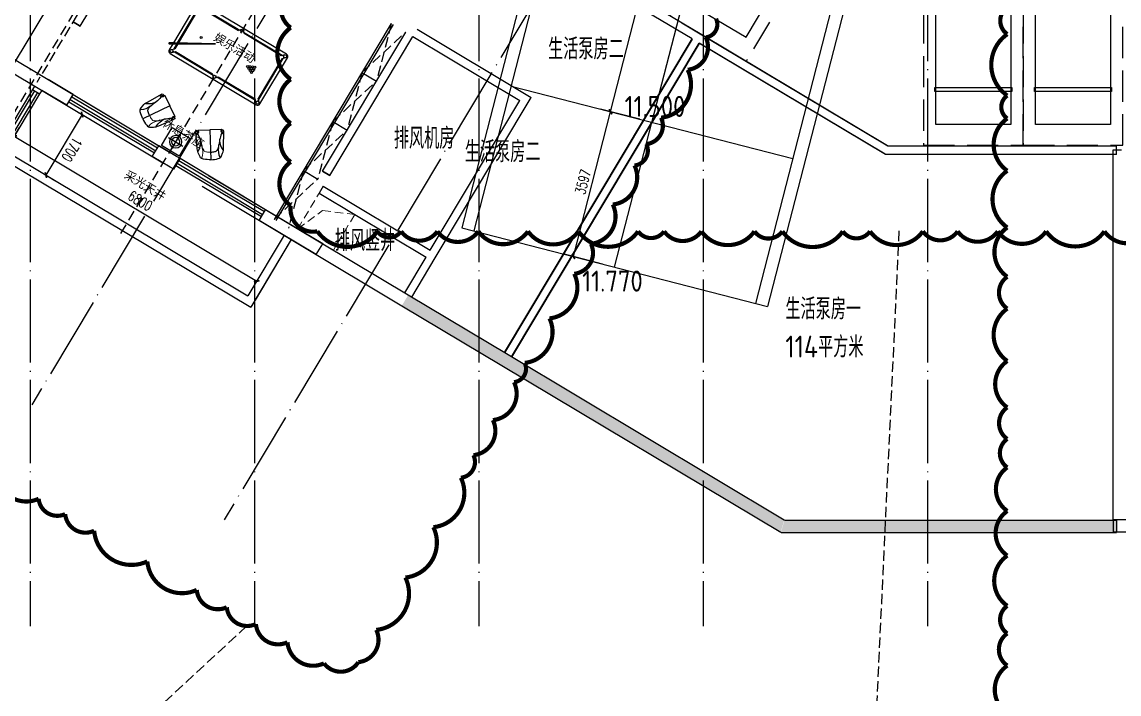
# Model space of a CAD drawing. Header units: millimetres. Extents: x 1337745 to 1642153, y -192803 to 266425.
# Drawn here: x 1427647 to 1454055, y 85347 to 101530 of the extents above; entities that cross this region are included whole.
import ezdxf
from ezdxf.enums import TextEntityAlignment as Align

# ---------------------------------------------------------------- set-up
doc = ezdxf.new("R2010")
doc.units = ezdxf.units.MM
doc.header["$LTSCALE"] = 1000
doc.header["$MEASUREMENT"] = 0
for name, pattern in [('( Hidden )', [0.375, 0.25, -0.125]), ('__附着_A09-停车位、行车流线模块_TEN24RUY_设计区$0$DASH', [0.35, 0.25, -0.1]), ('DASH', [0.35, 0.25, -0.1]), ('DOTE', [2.42, 2, -0.2, 0.02, -0.2]), ('HIDDEN', [0.375, 0.25, -0.125]), ('HIDDEN2', [4.7625, 3.175, -1.5875])]:
    doc.linetypes.add(name, pattern=pattern)
for name, color, linetype in [('__附着_A09-停车位、行车流线模块_TEN24RUY_设计区$0$STD-PARK', 103, '__附着_A09-停车位、行车流线模块_TEN24RUY_设计区$0$DASH'), ('A-PUB_DIM', 3, 'Continuous'), ('AE-FLOR', 151, 'Continuous'), ('DOTE', 16, 'DOTE'), ('IE-FURN', 33, 'Continuous'), ('P-活动家具', 146, 'Continuous'), ('PUB_HATCH', 8, 'Continuous'), ('PUB_TEXT', 7, 'Continuous'), ('REF', 8, 'HIDDEN2'), ('Road', 4, 'Continuous'), ('WALL', 2, 'Continuous'), ('WINDOW', 4, 'Continuous'), ('家具粗线', 7, 'Continuous'), ('文字标注', 255, 'Continuous'), ('砖墙', 30, 'Continuous')]:
    doc.layers.add(name, color=color, linetype=linetype)
doc.layers.add('投影线-细虚线', color=15, linetype='Continuous', lineweight=0)
doc.styles.add('_TCH_DIM_T3', font='SIMPLEX', dxfattribs={"width": 0.705882, "bigfont": 'GBCBIG'})
doc.styles.add('DIM_FONT', font='SIMPLEX', dxfattribs={"width": 0.7, "bigfont": 'GBCBIG'})
doc.styles.get("Standard").update_dxf_attribs({"font": 'GBENOR', "bigfont": 'GBCBIG'})
doc.styles.add('黑体', font='SIMHEI.TTF')
doc.dimstyles.new('_TCH_ARCH&&100', dxfattribs={"dimtxt": 250, "dimasz": 100, "dimexe": 250, "dimexo": 300, "dimgap": 100, "dimtad": 1, "dimdec": 0, "dimzin": 0, "dimdsep": 46, "dimtxsty": 'DIM_FONT', "dimblk": 'ARCHTICK', "dimcen": 0.09, "dimclrt": 7, "dimazin": 2, "dimtfac": 1, "dimtdec": 0, "dimtix": 1, "dimtmove": 2, "dimatfit": 3, "dimfxl": 1, "dimtolj": 1, "dimtzin": 0, "dimarcsym": 0})
doc.dimstyles.new('_TCH_ARCH&&50', dxfattribs={"dimtxt": 148.75, "dimasz": 50, "dimexe": 125, "dimexo": 150, "dimgap": 50, "dimtad": 1, "dimdec": 0, "dimzin": 0, "dimdsep": 46, "dimtxsty": '_TCH_DIM_T3', "dimblk": 'ARCHTICK', "dimcen": 0.09, "dimclrt": 7, "dimazin": 2, "dimtfac": 1, "dimtdec": 0, "dimtix": 1, "dimtmove": 2, "dimatfit": 3, "dimfxl": 1, "dimtolj": 1, "dimtzin": 0, "dimarcsym": 0})

# ---------------------------------------------------------------- blocks, each defined once
blk = doc.blocks.new('_ArchTick')
at = {"color": 0, "linetype": 'ByBlock', "const_width": 0.4}
blk.add_lwpolyline([(-0.5, -0.5), (0.5, 0.5)], dxfattribs=at)
blk = doc.blocks.new('*D49')
at = {"layer": 'A-PUB_DIM', "color": 0, "lineweight": -2, "transparency": 16777216}
for p, q in [((2969090, -686126), (2969126, -685805)), ((2969112, -685929), (2969212, -685940)), ((2969189, -686137), (2969226, -685816))]:
    blk.add_line(p, q, dxfattribs=at)
at = {"layer": 'Defpoints', "color": 0, "transparency": 16777216}
for p in [(2969212, -685940), (2969073, -686275), (2969173, -686286)]:
    blk.add_point(p, dxfattribs=at)
at = {"layer": 'A-PUB_DIM', "color": 0, "lineweight": -2, "transparency": 16777216, "xscale": 50, "yscale": 50, "zscale": 50}
for p, rotation in [((2969112, -685929), 173.5415813661932), ((2969212, -685940), 353.5415813661932)]:
    blk.add_blockref('_ArchTick', p, dxfattribs=dict(at, rotation=rotation))
at = {"layer": 'A-PUB_DIM', "color": 7, "transparency": 16777216, "insert": (2968954, -685773), "char_height": 148.8, "attachment_point": 5, "rotation": 353.5416, "style": '_TCH_DIM_T3'}
blk.add_mtext('\\A1;100', dxfattribs=at)
blk = doc.blocks.new('*D50')
at = {"layer": 'A-PUB_DIM', "color": 0, "lineweight": -2, "transparency": 16777216}
for p, q in [((2969189, -686137), (2969226, -685816)), ((2969212, -685940), (2970007, -686030)), ((2969984, -686227), (2970021, -685906))]:
    blk.add_line(p, q, dxfattribs=at)
at = {"layer": 'Defpoints', "color": 0, "transparency": 16777216}
for p in [(2970007, -686030), (2969173, -686286), (2969967, -686376)]:
    blk.add_point(p, dxfattribs=at)
at = {"layer": 'A-PUB_DIM', "color": 0, "lineweight": -2, "transparency": 16777216, "xscale": 50, "yscale": 50, "zscale": 50}
for p, rotation in [((2969212, -685940), 173.5415813662123), ((2970007, -686030), 353.5415813662123)]:
    blk.add_blockref('_ArchTick', p, dxfattribs=dict(at, rotation=rotation))
at = {"layer": 'A-PUB_DIM', "color": 7, "transparency": 16777216, "insert": (2969623, -685862), "char_height": 148.8, "attachment_point": 5, "rotation": 353.5416, "style": '_TCH_DIM_T3'}
blk.add_mtext('\\A1;800', dxfattribs=at)
blk = doc.blocks.new('*D51')
at = {"layer": 'A-PUB_DIM', "color": 0, "lineweight": -2, "transparency": 16777216}
for p, q in [((2970007, -686030), (2969957, -686024)), ((2969984, -686227), (2970021, -685906)), ((2970007, -686030), (2970106, -686041)), ((2970084, -686239), (2970120, -685917)), ((2970106, -686041), (2970156, -686047))]:
    blk.add_line(p, q, dxfattribs=at)
at = {"layer": 'Defpoints', "color": 0, "transparency": 16777216}
for p in [(2970106, -686041), (2969967, -686376), (2970067, -686388)]:
    blk.add_point(p, dxfattribs=at)
at = {"layer": 'A-PUB_DIM', "color": 0, "lineweight": -2, "transparency": 16777216, "xscale": 50, "yscale": 50, "zscale": 50}
for p, rotation in [((2970007, -686030), 353.5415813663083), ((2970106, -686041), 173.5415813663083)]:
    blk.add_blockref('_ArchTick', p, dxfattribs=dict(at, rotation=rotation))
at = {"layer": 'A-PUB_DIM', "color": 7, "transparency": 16777216, "insert": (2970070, -685912), "char_height": 148.8, "attachment_point": 5, "rotation": 353.5416, "style": '_TCH_DIM_T3'}
blk.add_mtext('\\A1;100', dxfattribs=at)
blk = doc.blocks.new('*D52')
at = {"layer": 'A-PUB_DIM', "color": 0, "lineweight": -2, "transparency": 16777216}
for p, q in [((2970084, -686239), (2970120, -685917)), ((2970106, -686041), (2971596, -686210)), ((2971574, -686407), (2971611, -686086))]:
    blk.add_line(p, q, dxfattribs=at)
at = {"layer": 'Defpoints', "color": 0, "transparency": 16777216}
for p in [(2971596, -686210), (2970067, -686388), (2971557, -686556)]:
    blk.add_point(p, dxfattribs=at)
at = {"layer": 'A-PUB_DIM', "color": 0, "lineweight": -2, "transparency": 16777216, "xscale": 50, "yscale": 50, "zscale": 50}
for p, rotation in [((2970106, -686041), 173.5415813662086), ((2971596, -686210), 353.5415813662086)]:
    blk.add_blockref('_ArchTick', p, dxfattribs=dict(at, rotation=rotation))
at = {"layer": 'A-PUB_DIM', "color": 7, "transparency": 16777216, "insert": (2970865, -686002), "char_height": 148.8, "attachment_point": 5, "rotation": 353.5416, "style": '_TCH_DIM_T3'}
blk.add_mtext('\\A1;1500', dxfattribs=at)
blk = doc.blocks.new('*D53')
at = {"layer": 'A-PUB_DIM', "color": 0, "lineweight": -2, "transparency": 16777216}
for p, q in [((2971574, -686407), (2971611, -686086)), ((2971596, -686210), (2971795, -686233)), ((2971773, -686430), (2971809, -686108))]:
    blk.add_line(p, q, dxfattribs=at)
at = {"layer": 'Defpoints', "color": 0, "transparency": 16777216}
for p in [(2971795, -686233), (2971557, -686556), (2971756, -686579)]:
    blk.add_point(p, dxfattribs=at)
at = {"layer": 'A-PUB_DIM', "color": 0, "lineweight": -2, "transparency": 16777216, "xscale": 50, "yscale": 50, "zscale": 50}
for p, rotation in [((2971596, -686210), 173.5415813662357), ((2971795, -686233), 353.5415813662357)]:
    blk.add_blockref('_ArchTick', p, dxfattribs=dict(at, rotation=rotation))
at = {"layer": 'A-PUB_DIM', "color": 7, "transparency": 16777216, "insert": (2971710, -686098), "char_height": 148.8, "attachment_point": 5, "rotation": 353.5416, "style": '_TCH_DIM_T3'}
blk.add_mtext('\\A1;200', dxfattribs=at)
blk = doc.blocks.new('*D54')
at = {"layer": 'A-PUB_DIM', "color": 0, "lineweight": -2, "transparency": 16777216}
for p, q in [((2971795, -686233), (2971746, -686227)), ((2971773, -686430), (2971809, -686108)), ((2971795, -686233), (2971895, -686244)), ((2971872, -686441), (2971909, -686120)), ((2971895, -686244), (2971944, -686249))]:
    blk.add_line(p, q, dxfattribs=at)
at = {"layer": 'Defpoints', "color": 0, "transparency": 16777216}
for p in [(2971895, -686244), (2971756, -686579), (2971855, -686590)]:
    blk.add_point(p, dxfattribs=at)
at = {"layer": 'A-PUB_DIM', "color": 0, "lineweight": -2, "transparency": 16777216, "xscale": 50, "yscale": 50, "zscale": 50}
for p, rotation in [((2971795, -686233), 353.5415813662057), ((2971895, -686244), 173.5415813662057)]:
    blk.add_blockref('_ArchTick', p, dxfattribs=dict(at, rotation=rotation))
at = {"layer": 'A-PUB_DIM', "color": 7, "transparency": 16777216, "insert": (2971829, -686375), "char_height": 148.8, "attachment_point": 5, "rotation": 353.5416, "style": '_TCH_DIM_T3'}
blk.add_mtext('\\A1;100', dxfattribs=at)
blk = doc.blocks.new('*D55')
at = {"layer": 'A-PUB_DIM', "color": 0, "lineweight": -2, "transparency": 16777216}
for p, q in [((2971872, -686441), (2971909, -686120)), ((2971895, -686244), (2972789, -686345)), ((2972767, -686542), (2972803, -686221))]:
    blk.add_line(p, q, dxfattribs=at)
at = {"layer": 'Defpoints', "color": 0, "transparency": 16777216}
for p in [(2971855, -686590), (2972789, -686345), (2972750, -686691)]:
    blk.add_point(p, dxfattribs=at)
at = {"layer": 'A-PUB_DIM', "color": 0, "lineweight": -2, "transparency": 16777216, "xscale": 50, "yscale": 50, "zscale": 50}
for p, rotation in [((2971895, -686244), 173.5415813662135), ((2972789, -686345), 353.5415813662135)]:
    blk.add_blockref('_ArchTick', p, dxfattribs=dict(at, rotation=rotation))
at = {"layer": 'A-PUB_DIM', "color": 7, "transparency": 16777216, "insert": (2972356, -686171), "char_height": 148.8, "attachment_point": 5, "rotation": 353.5416, "style": '_TCH_DIM_T3'}
blk.add_mtext('\\A1;900', dxfattribs=at)
blk = doc.blocks.new('*D56')
at = {"layer": 'A-PUB_DIM', "color": 0, "lineweight": -2, "transparency": 16777216}
for p, q in [((2972767, -686542), (2972803, -686221)), ((2972866, -686553), (2972902, -686232)), ((2972789, -686345), (2972888, -686356))]:
    blk.add_line(p, q, dxfattribs=at)
at = {"layer": 'Defpoints', "color": 0, "transparency": 16777216}
for p in [(2972888, -686356), (2972750, -686691), (2972849, -686703)]:
    blk.add_point(p, dxfattribs=at)
at = {"layer": 'A-PUB_DIM', "color": 0, "lineweight": -2, "transparency": 16777216, "xscale": 50, "yscale": 50, "zscale": 50}
for p, rotation in [((2972789, -686345), 173.5415813661332), ((2972888, -686356), 353.5415813661332)]:
    blk.add_blockref('_ArchTick', p, dxfattribs=dict(at, rotation=rotation))
at = {"layer": 'A-PUB_DIM', "color": 7, "transparency": 16777216, "insert": (2973078, -686239), "char_height": 148.8, "attachment_point": 5, "rotation": 353.5416, "style": '_TCH_DIM_T3'}
blk.add_mtext('\\A1;100', dxfattribs=at)
blk = doc.blocks.new('__附着_A09-停车位、行车流线模块_TEN24RUY_设计区$0$停车位1')
at = {"layer": '__附着_A09-停车位、行车流线模块_TEN24RUY_设计区$0$STD-PARK', "linetype": '__附着_A09-停车位、行车流线模块_TEN24RUY_设计区$0$DASH', "ltscale": 3}
for p, q in [((-168810, -21850), (-171210, -21850)), ((-171210, -21850), (-171210, -27150)), ((-168810, -27150), (-168810, -21850)), ((-171210, -27150), (-168810, -27150))]:
    blk.add_line(p, q, dxfattribs=at)
at = {"layer": 'Defpoints', "color": 9, "linetype": 'ByBlock', "ltscale": 1200}
for p, q in [((-170910, -26650), (-170910, -21850)), ((-169110, -21850), (-169110, -26650)), ((-170935, -25850), (-170935, -25758)), ((-170935, -25758), (-169085, -25758)), ((-169085, -25850), (-170935, -25850)), ((-169085, -25758), (-169085, -25850)), ((-169110, -26650), (-170910, -26650))]:
    blk.add_line(p, q, dxfattribs=at)
blk = doc.blocks.new('*D199')
at = {"layer": 'Defpoints', "color": 0, "transparency": 16777216}
for p in [(1441817, 99365), (1442810, 99109, 0), (1441913, 95626, 0)]:
    blk.add_point(p, dxfattribs=at)
at = {"layer": 'Road', "color": 0, "lineweight": -2, "transparency": 16777216}
for p, q in [((1440920, 95881), (1441817, 99365)), ((1442519, 99184), (1441574, 99427)), ((1441623, 95701), (1440678, 95944))]:
    blk.add_line(p, q, dxfattribs=at)
at = {"layer": 'Road', "color": 0, "lineweight": -2, "transparency": 16777216, "xscale": 100, "yscale": 100, "zscale": 100}
for p, rotation in [((1441817, 99365), 75.56773863518387), ((1440920, 95881), 255.5677386351839)]:
    blk.add_blockref('_ArchTick', p, dxfattribs=dict(at, rotation=rotation))
at = {"layer": 'Road', "color": 7, "transparency": 16777216, "insert": (1441150, 97679), "char_height": 250, "attachment_point": 5, "rotation": 75.5677, "style": 'DIM_FONT'}
blk.add_mtext('\\A1;3597', dxfattribs=at)
blk = doc.blocks.new('*D200')
at = {"layer": 'Defpoints', "color": 0, "transparency": 16777216}
for p in [(1444987, 111685), (1445983, 111428, 0), (1442811, 99112, 0)]:
    blk.add_point(p, dxfattribs=at)
at = {"layer": 'Road', "color": 0, "lineweight": -2, "transparency": 16777216}
for p, q in [((1445693, 111503), (1444745, 111747)), ((1441815, 99368), (1444987, 111685)), ((1442521, 99187), (1441573, 99431))]:
    blk.add_line(p, q, dxfattribs=at)
at = {"layer": 'Road', "color": 0, "lineweight": -2, "transparency": 16777216, "xscale": 100, "yscale": 100, "zscale": 100}
for p, rotation in [((1444987, 111685), 75.5572678636452), ((1441815, 99368), 255.5572678636452)]:
    blk.add_blockref('_ArchTick', p, dxfattribs=dict(at, rotation=rotation))
at = {"layer": 'Road', "color": 7, "transparency": 16777216, "insert": (1443183, 105583), "char_height": 250, "attachment_point": 5, "rotation": 75.5573, "style": 'DIM_FONT'}
blk.add_mtext('\\A1;12718', dxfattribs=at)
blk = doc.blocks.new('$plan$00002328')
at = {"layer": 'IE-FURN'}
for p, q in [((-1279, 621, 0), (-1214, 559, 0)), ((-1233, -577, 0), (-1233, 577, 0)), ((-1226, 674, 0), (-1163, 610, 0)), ((-1214, -559, 0), (-1214, 559, 0)), ((-1182, 629, 0), (-99, 629, 0)), ((-1163, 610, 0), (-122, 610, 0)), ((-83, 642, 0), (-122, 610, 0)), ((-8, 642, 0), (31, 610, 0)), ((1090, 629, 0), (8, 629, 0)), ((1072, 610, 0), (31, 610, 0)), ((1134, 674, 0), (1072, 610, 0)), ((1187, 621, 0), (1123, 559, 0)), ((1123, 422, 0), (1123, 559, 0)), ((1142, 433, 0), (1142, 577, 0)), ((1314, 507, 0), (1301, 528, 0)), ((1224, 483, 0), (342, -47, 0)), ((342, -47, 0), (1224, 456, 0)), ((1123, -559, 0), (1123, 398, 0)), ((1142, -577, 0), (1142, 409, 0)), ((-1279, -621, 0), (-1214, -559, 0)), ((-1226, -674, 0), (-1163, -610, 0)), ((-1182, -629, 0), (-99, -629, 0)), ((-1163, -610, 0), (-122, -610, 0)), ((-83, -642, 0), (-122, -610, 0)), ((-8, -642, 0), (31, -610, 0)), ((1090, -629, 0), (8, -629, 0)), ((1072, -610, 0), (31, -610, 0)), ((1134, -674, 0), (1072, -610, 0)), ((1187, -621, 0), (1123, -559, 0))]:
    blk.add_line(p, q, dxfattribs=at)
at = {"layer": 'IE-FURN', "elevation": 0}
blk.add_lwpolyline([(1301, 528), (1224, 483), (1224, 648, 0.414214), (1161, 711), (-1252, 711, 0.414214), (-1316, 648), (-1316, -648, 0.414214), (-1252, -711), (1161, -711, 0.414214), (1224, -648), (1224, 456), (1314, 507, 0.584235)], format="xyb", close=True, dxfattribs=at)
at = {"layer": 'IE-FURN'}
for centre, radius in [((-1252, 648, 0), 38.1), ((-46, 648, 0), 38.1), ((1161, 648, 0), 38.1), ((-757, 102, 0), 25.4), ((-757, 51, 0), 25.4), ((-757, 0, 0), 25.4), ((-706, 76, 0), 25.4), ((-706, 25, 0), 25.4), ((-706, -25, 0), 25.4), ((-655, 51, 0), 25.4), ((-655, 0, 0), 25.4), ((-604, 25, 0), 25.4), ((716, 0, 0), 25.4), ((-757, -51, 0), 25.4), ((-1252, -648, 0), 38.1), ((-46, -648, 0), 38.1), ((1161, -648, 0), 38.1)]:
    blk.add_circle(centre, radius, dxfattribs=at)
blk = doc.blocks.new('fsxxxx')
at = {"layer": 'IE-FURN'}
for p in [(-624, 452), (-163, 753)]:
    blk.add_line(p, (-394, 603), dxfattribs=at)
at = {"layer": 'IE-FURN', "color": 8}
blk.add_line((-394, 603), (0, 0), dxfattribs=at)
at = {"layer": 'IE-FURN'}
for points in [[(-84, 687), (-101, 716)], [(-596, 353), (-615, 380)]]:
    blk.add_lwpolyline(points, dxfattribs=at)
for points in [[(0, 0, 0.055738), (139, 114, 0.270993), (173, 209), (161, 277, 0.111969), (114, 405), (-88, 754)], [(0, 0, -0.055738), (-160, -81, -0.270993), (-261, -75), (-318, -36, -0.111969), (-417, 59), (-655, 383)]]:
    blk.add_lwpolyline(points, format="xyb", dxfattribs=at)
for centre, radius, start, end in [((-156, 738), 17.4, 36.3629, 115.3868), ((-128, 727), 25, 123.1539, 223.1622), ((-129, 729), 25.8, 227.2207, 295.2552), ((-163, 802), 58, 291.4545, 314.8532), ((-109, 740), 25, 27.1499, 288.5347), ((-145, 772), 71.9, 291.8767, 308.1795), ((-77, 720), 33.6, 197.9328, 312.8796), ((-634, 397), 25, 317.773, 219.1578), ((-669, 472), 58, 291.4545, 314.8532), ((-613, 439), 17.4, 130.921, 209.9448), ((-614, 410), 25, 23.1455, 123.1539), ((-649, 443), 71.9, 298.1282, 314.431), ((-629, 360), 33.6, 293.4281, 48.3749), ((-616, 411), 25.8, 311.0525, 19.087)]:
    blk.add_arc(centre, radius, start, end, dxfattribs=at)
at = {"layer": 'IE-FURN', "color": 8}
for centre, radius, start, end in [((805, 816), 920, 186.6068, 206.2581), ((-1071, -409), 920, 40.0496, 59.7009), ((368, 827), 538, 217.418, 242.6706), ((-87, 290), 100, 311.3962, 355.4252), ((-187, 298), 200, 355.4252, 33.6969), ((337, 456), 347, 198.0326, 237.3503), ((125, 361), 12, 251.292, 16.6444), ((-905, -4), 538, 3.6371, 28.8898), ((-381, 31), 12, 229.6633, 355.0157), ((-198, 291), 200, 212.6108, 250.8825), ((-483, 739), 699, 303.1539, 311.3962), ((154, 184), 21.2, 258.6792, 339.4007), ((-231, -67), 21.2, 266.907, 347.6285)]:
    blk.add_arc(centre, radius, start, end, dxfattribs=at)
at = {"layer": '家具粗线', "color": 252, "lineweight": 5}
for centre, radius, start, end in [((-553, -126), 347, 8.9575, 48.2751), ((-230, 196), 100, 250.8825, 294.9116), ((-483, 739), 699, 294.9116, 303.1539)]:
    blk.add_arc(centre, radius, start, end, dxfattribs=at)
blk = doc.blocks.new('A$C7F2562B0')
at = {"layer": 'IE-FURN', "linetype": 'DASH'}
for p, q in [((-4806, -1175), (-5210, 200, 0)), ((-4806, 200), (-5210, -1175)), ((-4806, -2550), (-5210, -1175)), ((-4806, -1175), (-5210, -2550)), ((-4806, -3925), (-5210, -2550)), ((-4806, -2550), (-5210, -3925)), ((-4806, -3925), (-5210, -5300)), ((-4806, -5300), (-5206, -3925))]:
    blk.add_line(p, q, dxfattribs=at)
at = {"layer": 'IE-FURN'}
for p, q in [((-4856, 200), (-4856, -5300)), ((-4806, 200), (-4806, -5300)), ((-4806, -1175), (-5210, -1175)), ((-4806, -2550), (-5210, -2550)), ((2489, -5500), (2489, -3400)), ((-4806, -3925), (-5210, -3925))]:
    blk.add_line(p, q, dxfattribs=at)
at = {"layer": 'IE-FURN', "elevation": 0}
blk.add_lwpolyline([(-1562, -4658), (-2062, -4658), (-2062, -5158), (-1562, -5158)], close=True, dxfattribs=at)
at = {"layer": 'IE-FURN', "color": 8, "elevation": 0}
for points in [[(-1812, -4708), (-1812, -5108)], [(-1612, -4908), (-2012, -4908)]]:
    blk.add_lwpolyline(points, dxfattribs=at)
at = {"layer": 'IE-FURN'}
for radius in [150, 100]:
    blk.add_circle((-1812, -4908, 0), radius, dxfattribs=at)
at = {"layer": 'P-活动家具', "linetype": 'DASH', "elevation": 0}
blk.add_lwpolyline([(1790, -700), (1790, -5400)], dxfattribs=at)
at = {"layer": 'REF', "linetype": 'HIDDEN'}
blk.add_line((-1813, -7484), (-1813, 3600), dxfattribs=at)
at = {"layer": 'REF', "linetype": 'HIDDEN', "elevation": 0}
blk.add_lwpolyline([(5193, -3500), (1890, -3500), (1890, -7100), (5193, -7100)], close=True, dxfattribs=at)
at = {"layer": 'WALL'}
blk.add_line((1589, -3700), (1589, -3300), dxfattribs=at)
at = {"layer": 'AE-FLOR', "xscale": -0.9999999999999997, "rotation": 179.9999999999999}
blk.add_blockref('$plan$00002328', (-1767, -2438, 0), dxfattribs=at)
at = {"layer": 'IE-FURN', "xscale": -1.000000000000001, "rotation": 359.9999999999948}
blk.add_blockref('fsxxxx', (-2763, -4843, 0), dxfattribs=at)
at = {"layer": 'IE-FURN', "extrusion": (0, 0, -1), "xscale": -1.000000000000001, "zscale": -1.000000000000001, "rotation": 4.975977799149668e-12}
blk.add_blockref('fsxxxx', (852, -4843, 0), dxfattribs=at)
blk = doc.blocks.new('*D190')
at = {"layer": 'Defpoints', "color": 0, "transparency": 16777216}
for p in [(-7000, 609, 0), (-7000, 200), (-200, 200)]:
    blk.add_point(p, dxfattribs=at)
at = {"layer": '砖墙', "color": 0, "lineweight": -2, "transparency": 16777216}
for p, q in [((-7000, 500, 0), (-7000, 859, 0)), ((-200, 500, 0), (-200, 859, 0)), ((-200, 609, 0), (-7000, 609, 0))]:
    blk.add_line(p, q, dxfattribs=at)
at = {"layer": '砖墙', "color": 0, "lineweight": -2, "transparency": 16777216, "xscale": 100, "yscale": 100, "zscale": 100}
for p, rotation in [((-7000, 609, 0), 179.9999999998431), ((-200, 609, 0), 359.9999999998431)]:
    blk.add_blockref('_ArchTick', p, dxfattribs=dict(at, rotation=rotation))
at = {"layer": '砖墙', "color": 7, "transparency": 16777216, "insert": (-3600, 834, 0), "char_height": 250, "attachment_point": 5, "style": 'DIM_FONT'}
blk.add_mtext('\\A1;6800', dxfattribs=at)
blk = doc.blocks.new('*D191')
at = {"layer": 'Defpoints', "color": 0, "transparency": 16777216}
for p in [(-6300, 1900), (-6300, 200), (-5867, 200, 0)]:
    blk.add_point(p, dxfattribs=at)
at = {"layer": '砖墙', "color": 0, "lineweight": -2, "transparency": 16777216}
for p, q in [((-6000, 1900, 0), (-5617, 1900, 0)), ((-5867, 1900, 0), (-5867, 200, 0)), ((-6000, 200, 0), (-5617, 200, 0))]:
    blk.add_line(p, q, dxfattribs=at)
at = {"layer": '砖墙', "color": 0, "lineweight": -2, "transparency": 16777216, "xscale": 100, "yscale": 100, "zscale": 100}
for p, rotation in [((-5867, 1900, 0), 89.99999999989797), ((-5867, 200, 0), 269.999999999898)]:
    blk.add_blockref('_ArchTick', p, dxfattribs=dict(at, rotation=rotation))
at = {"layer": '砖墙', "color": 7, "transparency": 16777216, "insert": (-5642, 1050, 0), "char_height": 250, "attachment_point": 5, "rotation": 270, "style": 'DIM_FONT'}
blk.add_mtext('\\A1;1700', dxfattribs=at)
blk = doc.blocks.new('A$C514326FF')
at = {"layer": 'WALL'}
for p, q in [((-11600, 2200), (-3600, 2200)), ((699.8, 1900), (699.8, 2200)), ((-11300, 1900), (-3600, 1900)), ((-0.3, 1900), (-0.3, 200)), ((-0.1, 1900), (-0.1, 0))]:
    blk.add_line(p, q, dxfattribs=at)
at = {"layer": '砖墙'}
for p, q in [((-200.2, 3700), (-200.2, 7600)), ((-200, 3700), (-200, 7600)), ((-0.2, 3700), (-0.2, 7600)), ((0, 3700), (0, 7600))]:
    blk.add_line(p, q, dxfattribs=at)
at = {"layer": '砖墙', "linetype": 'ByBlock'}
for p, q in [((-7000, 3700), (-7200, 3700)), ((-7200, 3700), (-7000, 3700)), ((-7000, 3700), (-7200, 3700)), ((-0.1, 3700), (-200.1, 3700)), ((-200.1, 3700), (-0.1, 3700))]:
    blk.add_line(p, q, dxfattribs=at)
at = {"layer": '砖墙', "xscale": -1, "rotation": 359.9999999998499}
blk.add_blockref('A$C7F2562B0', (-5410.8, 7400), dxfattribs=at)
at = {"layer": 'WALL'}
for p, q in [((-6300, 2200), (-7000, 2200)), ((-6300, 1900), (-6300, 2200)), ((-3400, 2200), (-3900, 2200)), ((-3900, 1900), (-3900, 2200)), ((-3300, 2200), (-3400, 2200)), ((-3300, 1900), (-3300, 2200)), ((-900, 1900), (-900, 2200)), ((699.9, 2200), (-900, 2200)), ((-7200, 1900), (-7200, 1800)), ((-6300, 1900), (-7000, 1900)), ((-7000, 1900), (-7000, 1800)), ((-3400, 1900), (-3900, 1900)), ((-3300, 1900), (-3400, 1900)), ((699.9, 1900), (-900, 1900)), ((-200.1, 1900), (-200.1, 200)), ((-7200, 1800), (-7000, 1800)), ((-7000, 200), (-200, 200)), ((-7000, 0), (0, 0))]:
    blk.add_line(p, q, dxfattribs=at)
at = {"layer": 'WINDOW'}
for p, q in [((-6300, 2200), (-3900, 2200)), ((-6300, 2140), (-3900, 2140)), ((-900, 2200), (-3300, 2200)), ((-900, 2140), (-3300, 2140)), ((-6300, 2060), (-3900, 2060)), ((-6300, 2000), (-3900, 2000)), ((-900, 2060), (-3300, 2060)), ((-900, 2000), (-3300, 2000)), ((-7200, 1800), (-7200, 300)), ((-7140, 1800), (-7140, 300)), ((-7060, 1800), (-7060, 300)), ((-7000, 1800), (-7000, 300))]:
    blk.add_line(p, q, dxfattribs=at)
at = {"layer": '文字标注', "color": 0, "ltscale": 0.3, "style": '黑体'}
for s, p in [('娱乐活动', (-3538.9, 5167.5)), ('休息茶座', (-3539.5, 2768.2)), ('采光天井', (-3689.5, 1219.7, 0))]:
    blk.add_text(s, height=201.6, rotation=360, dxfattribs=at).set_placement(p, align=Align.MIDDLE)
at = {"layer": '砖墙'}
for p1, p2, distance, picture, middle in [((-6300, 1900), (-6300, 200), 433, '*D191', (-5642, 1050, 0)), ((-200, 200), (-7000, 200), -408.9, '*D190', (-3600, 833.9, 0))]:
    dim = blk.add_aligned_dim(p1=p1, p2=p2, distance=distance, dimstyle='_TCH_ARCH&&100', dxfattribs=at)
    dim.commit()
    dim.dimension.update_dxf_attribs({"geometry": picture, "text_midpoint": middle})

msp = doc.modelspace()

# ---------------------------------------------------------------- hatches: boundary and pattern name
at = {"layer": 'PUB_HATCH'}
for points in [[(1436946.3, 94955.6), (1436792.3, 94698.1), (1439195.3, 93261), (1439349.3, 93518.4)], [(1439349.3, 93518.4), (1439195.3, 93261), (1445913.3, 89243.2), (1445996.2, 89543.2)], [(1446001.8, 89537.5), (1445918.9, 89237.5), (1453993.1, 89237.5), (1453993.1, 89537.5)]]:
    msp.add_hatch(color=256, dxfattribs=at).paths.add_polyline_path(points)

# ---------------------------------------------------------------- linework, layer by layer
at = {"layer": '__附着_A09-停车位、行车流线模块_TEN24RUY_设计区$0$STD-PARK', "color": 1, "const_width": 100}
msp.add_lwpolyline([(1451364.3, 84876.3, -0.5205671), (1451364.3, 86031.9, -0.5205671), (1451364.3, 86806.4, -0.5205671), (1451364.3, 87470.5, -0.5205671), (1451364.3, 88679.7, -0.5205671), (1451364.3, 89754.1, -0.5205671), (1451364.3, 90805.1, -0.5205671), (1451364.3, 91489, -0.5205671), (1451364.3, 92249, -0.5205671), (1451364.3, 93366.2, -0.5205671), (1451364.3, 94627.2, -0.5205671), (1451364.3, 95394.3, -0.5205671), (1451364.3, 96580.7, -0.5205671), (1451364.3, 97947, -0.5205671), (1451364.3, 99205.5, -0.5205671), (1451364.3, 99755.9, -0.5205671), (1451364.3, 101235, -0.5205671), (1451364.3, 101882.9, -0.5205671), (1451364.3, 102600.5, -0.5205671), (1452033.1, 102600.5, -0.5205671), (1452885.2, 102600.5, -0.5205671), (1453585.9, 102600.5, -0.5205671), (1455015.5, 102600.5, -0.5205671)], format="xyb", dxfattribs=at)
at = {"layer": '__附着_A09-停车位、行车流线模块_TEN24RUY_设计区$0$STD-PARK', "color": 1}
msp.add_lwpolyline([(1433062, 86985.8), (1414832.2, 70153.7), (1376673.1, 70153.7)], dxfattribs=at)
at = {"layer": 'DOTE'}
for p, q in [((1427847.5, 199388.6, 0), (1427847.5, 86979.4, 0)), ((1433247.5, 199388.6, 0), (1433247.5, 86979.4, 0)), ((1438647.5, 199388.6, 0), (1438647.5, 86979.4, 0)), ((1444047.5, 199388.6, 0), (1444047.5, 86979.4, 0)), ((1449447.5, 199388.6, 0), (1449447.5, 86979.4, 0)), ((1445506, 121777.1, 0), (1427883.1, 92310.3, 0)), ((1450140.4, 119005.4, 0), (1432517.5, 89538.6, 0))]:
    msp.add_line(p, q, dxfattribs=at)
at = {"layer": 'Road'}
for p, q in [((1442303.4, 112376.5, 0), (1438232.3, 96574, 0)), ((1442593.9, 112301.6, 0), (1438522.9, 96499.1, 0)), ((1442811.1, 99111.9, 0), (1445984, 111428.3)), ((1449372.6, 110555.3, 0), (1445301.5, 94752.8, 0)), ((1449643.7, 110405.4, 0), (1445592, 94678, 0)), ((1439421, 99985.3, 0), (1446199.6, 98239, 0)), ((1441912.2, 95626, 0), (1442810.3, 99112.1, 0)), ((1438232.3, 96574, 0), (1445592, 94678, 0))]:
    msp.add_line(p, q, dxfattribs=at)
at = {"layer": 'WALL'}
for p, q in [((1432140.6, 97829.7, 0), (1436946.3, 94955.6, 0)), ((1431986.6, 97572.2, 0), (1436792.3, 94698.1, 0)), ((1436946.3, 94955.6, 0), (1439349.3, 93518.4, 0)), ((1436792.3, 94698.1, 0), (1439195.3, 93261, 0)), ((1439349.3, 93518.4, 0), (1445996.2, 89543.2, 0)), ((1439195.3, 93261, 0), (1445913.3, 89243.2, 0)), ((1446001.8, 89537.5, 0), (1453993.1, 89537.5, 0)), ((1453917.5, 89552.5, 0), (1458117.5, 89552.5, 0)), ((1453917.5, 89552.5, 0), (1453917.5, 89252.5, 0)), ((1453917.5, 89552.5, 0), (1458817.5, 89552.5, 0)), ((1453993.1, 89537.5, 0), (1453993.1, 89237.5, 0)), ((1445918.9, 89237.5, 0), (1453993.1, 89237.5, 0)), ((1453917.5, 89252.5, 0), (1458817.5, 89252.5, 0))]:
    msp.add_line(p, q, dxfattribs=at)
at = {"layer": '投影线-细虚线', "linetype": '( Hidden )', "ltscale": 0.8, "elevation": 0}
msp.add_lwpolyline([(1434799.1, 97405), (1435657.3, 96891.7), (1435144, 96033.5), (1434285.8, 96546.7)], close=True, dxfattribs=at)
msp.add_lwpolyline([(1434285.8, 96546.7), (1434881.2, 96987.3), (1435657.3, 96891.7)], dxfattribs=at)
at = {"layer": '砖墙', "linetype": 'ByBlock'}
for p, q in [((1443780.3, 101122.2, 0), (1431378.9, 108539, 0)), ((1443968.8, 101242.5, 0), (1431653.2, 108608, 0)), ((1429048.1, 101427, 0), (1428876.5, 101529.6, 0)), ((1434884, 97936.7, 0), (1436885.8, 101283.8, 0)), ((1435055.7, 97834.1, 0), (1437057.5, 101181.2, 0)), ((1437057.5, 101181.2, 0), (1439632.1, 99641.4, 0)), ((1437160.1, 101352.8, 0), (1439906.4, 99710.4, 0)), ((1448482.1, 98543.2, 0), (1443968.8, 101242.5, 0)), ((1448487.7, 98537.6, 0), (1443974.4, 101236.8, 0)), ((1439263.5, 93569.8, 0), (1443780.3, 101122.2, 0)), ((1439435.1, 93467.1, 0), (1443951.9, 101019.5, 0)), ((1448426.9, 98343.2, 0), (1443951.9, 101019.5, 0)), ((1448432.5, 98337.6, 0), (1443957.6, 101013.8, 0)), ((1437476.4, 96036.8, 0), (1439632.1, 99641.4, 0)), ((1437596.7, 95848.3, 0), (1439906.4, 99710.4, 0)), ((1453993.1, 98537.6, 0), (1448487.7, 98537.6, 0)), ((1453993.1, 98337.6, 0), (1453993.1, 98537.6, 0)), ((1453993.1, 98337.6, 0), (1448432.5, 98337.6, 0)), ((1453917.5, 95052.5, 0), (1453917.5, 98452.5, 0)), ((1453917.5, 98452.5, 0), (1454117.5, 98452.5, 0)), ((1434884, 97936.7, 0), (1435055.7, 97834.1, 0)), ((1434901.7, 97576.6, 0), (1434799.1, 97405, 0)), ((1434901.7, 97576.6, 0), (1437476.4, 96036.8, 0)), ((1434799.1, 97405, 0), (1437373.7, 95865.2, 0)), ((1436860.5, 95006.9, 0), (1437373.7, 95865.2, 0)), ((1437032.1, 94904.3, 0), (1437596.7, 95848.3, 0)), ((1453917.5, 91652.5, 0), (1453917.5, 95052.5, 0)), ((1453917.5, 89552.5, 0), (1453917.5, 91652.5, 0))]:
    msp.add_line(p, q, dxfattribs=at)

# ---------------------------------------------------------------- block references
at = {"layer": '__附着_A09-停车位、行车流线模块_TEN24RUY_设计区$0$STD-PARK', "linetype": 'ByBlock', "xscale": -1}
for rotation in [329.1180331538937, 329.1180331498422]:
    msp.add_blockref('__附着_A09-停车位、行车流线模块_TEN24RUY_设计区$0$停车位1', (1312076.1, 211757.5), dxfattribs=dict(at, rotation=rotation))
at = {"layer": '__附着_A09-停车位、行车流线模块_TEN24RUY_设计区$0$STD-PARK', "linetype": 'ByBlock', "rotation": 5.808049563462681e-07}
for p in [(1620557.6, 125708.6, 0), (1622957.6, 125708.6, 0)]:
    msp.add_blockref('__附着_A09-停车位、行车流线模块_TEN24RUY_设计区$0$停车位1', p, dxfattribs=at)

# ---------------------------------------------------------------- texts
at = {"layer": 'PUB_TEXT'}
for s, height, p in [('生活泵房二', 506.38, (1440311.1, 100625.6, 0)), ('排风机房', 506.38, (1436598.3, 98475, 0)), ('排风竖井', 506.38, (1435176.4, 96015.8, 0)), ('生活泵房一', 506.38, (1446023.3, 94366, 0)), ('平方米', 506.38, (1446810.8, 93450.5, 0)), ('114', 525, (1446023.3, 93450.5, 0))]:
    msp.add_text(s, height=height, rotation=360, dxfattribs=at).set_placement(p)
for s, p in [('11.500', (1442152.7, 99242.7, 0)), ('生活泵房二', (1438306.7, 98151.2, 0)), ('11.770', (1441131.6, 95036.7, 0)), ('生活泵房一', (1446023.3, 94366, 0))]:
    msp.add_text(s, height=506.38, dxfattribs=at).set_placement(p)

# ---------------------------------------------------------------- dimensions: what is measured, and where the dimension line sits
at = {"layer": 'A-PUB_DIM'}
for base, p1, p2, angle, picture, middle in [((1492954.1, 152209.7, 0), (1492854.1, 151861.3, 0), (1492954.1, 151861.3, 0), 360, '*D49', (1492679.1, 152347.2, 0)), ((1493754.1, 152209.7, 0), (1492954.1, 151861.3, 0), (1493754.1, 151861.3, 0), 0, '*D50', (1493354.1, 152334.1, 0)), ((1493854.1, 152209.7, 0), (1493754.1, 151861.3, 0), (1493854.1, 151861.3, 0), 0, '*D51', (1493804.1, 152334.1, 0)), ((1495354.1, 152209.7, 0), (1493854.1, 151861.3, 0), (1495354.1, 151861.3, 0), 360, '*D52', (1494604.1, 152334.1, 0)), ((1495554.1, 152209.7, 0), (1495354.1, 151861.3, 0), (1495554.1, 151861.3, 0), 0, '*D53', (1495454.1, 152334.1, 0)), ((1495654.1, 152209.7, 0), (1495554.1, 151861.3, 0), (1495654.1, 151861.3, 0), 0, '*D54', (1495604.1, 152072.2, 0)), ((1496554.1, 152209.7, 0), (1495654.1, 151861.3, 0), (1496554.1, 151861.3, 0), 360, '*D55', (1496104.1, 152334.1, 0)), ((1496654.1, 152209.7, 0), (1496554.1, 151861.3, 0), (1496654.1, 151861.3, 0), 360, '*D56', (1496829.1, 152347.2, 0))]:
    dim = msp.add_linear_dim(base=base, p1=p1, p2=p2, angle=angle, dimstyle='_TCH_ARCH&&50', dxfattribs=at)
    dim.commit()
    dim.dimension.update_dxf_attribs({"geometry": picture, "text_midpoint": middle, "dimtype": 129, "insert": (-1534570.3, 499813.5)})
at = {"layer": 'Road'}
for p1, p2, distance, picture, middle in [((1442811.0881, 99111.9455, 0), (1445983.2268, 111428.4677, 0), 1028.4045, '*D200', (1443183.3638, 105582.821)), ((1441913, 95625.8, 0), (1442809.6, 99109.5, 0), 1025.4, '*D199', (1441150.4, 97679.3))]:
    dim = msp.add_aligned_dim(p1=p1, p2=p2, distance=distance, dimstyle='_TCH_ARCH&&100', dxfattribs=at)
    dim.commit()
    dim.dimension.update_dxf_attribs({"geometry": picture, "text_midpoint": middle})

# ---------------------------------------------------------------- next in the draw order: block references
at = {"layer": '砖墙', "rotation": 329.118033436966}
msp.add_blockref('A$C514326FF', (1433156.6, 94658.7, 0), dxfattribs=at)

# ---------------------------------------------------------------- next in the draw order: linework, layer by layer
at = {"layer": '__附着_A09-停车位、行车流线模块_TEN24RUY_设计区$0$STD-PARK', "color": 1, "const_width": 100}
for points in [[(1454813.2, 96488.9, -0.5205671), (1453702, 96488.9, -0.5205671), (1452299.6, 96488.9, -0.5205671), (1451136.6, 96488.9, -0.5205671), (1450170.2, 96488.9, -0.5205671), (1449333, 96488.9, -0.5205671), (1448061.1, 96488.9, -0.5205671), (1447405.9, 96488.9, -0.5205671), (1445950.5, 96488.9, -0.5205671), (1445279.6, 96488.9, -0.5205671), (1444002.8, 96488.9, -0.5205671), (1443104.5, 96488.9, -0.5205671), (1442478.1, 96488.9, -0.5205671), (1441042.6, 96488.9, -0.5205671), (1439827.5, 96488.9, -0.5205671), (1438633.2, 96488.9, -0.5205671), (1437647.2, 96488.9, -0.5205671), (1436774, 96488.9, -0.5205671), (1436200.5, 96488.9, -0.5205671), (1434758.1, 96488.9, -0.5205671), (1434118.1, 97106.4, -0.5205671), (1434118.1, 98159, -0.5205671), (1434118.1, 99088.8, -0.5205671), (1434118.1, 100147.8, -0.5205671), (1434118.1, 101392.2, -0.5205671), (1434118.1, 102296.3, -0.5205671)], [(1427049.4, 90626, 0.5205671), (1428049.4, 90049.1, 0.5205671), (1428688.2, 89680.5, 0.5205671), (1429384.9, 89278.5, 0.5205671), (1430664.4, 88540.3, 0.5205671), (1431854.3, 87853.7, 0.5205671), (1432577.8, 87436.3, 0.5205671), (1433278.4, 87032, 0.5205671), (1434037.8, 86593.8, 0.5205671), (1434917.7, 86086.2, 0.5205671), (1435743.9, 86113.9, 0.5205671), (1436175.6, 86890.6, 0.5205671), (1436876.5, 88151.8, 0.5205671), (1437550.6, 89364.5, 0.5205671), (1438212.3, 90555.2, 0.5205671), (1438514.3, 91098.5, 0.5205671), (1438983.5, 91942.7, 0.5205671), (1439491.4, 92856.5, 0.5205671), (1439748.9, 93319.7, 0.5205671), (1440344.5, 94391.3, 0.5205671), (1440941.5, 95465.6, 0.5205671), (1441342.7, 96187.3, 0.5205671), (1441868.8, 97133.9, 0.5205671), (1442391.1, 98073.7, 0.5205671), (1442677.4, 98588.8, 0.5205671), (1443030.4, 99224, 0.5205671), (1443671.3, 100377, 0.5205671), (1444105.7, 101158.6, 0.5205671), (1444354.7, 101606.7, 0.5205671)]]:
    msp.add_lwpolyline(points, format="xyb", dxfattribs=at)
at = {"layer": '__附着_A09-停车位、行车流线模块_TEN24RUY_设计区$0$STD-PARK', "color": 1}
msp.add_lwpolyline([(1448757.8, 96498.3), (1447351.5, 66690.8), (1409192.4, 66690.8)], dxfattribs=at)
at = {"layer": '砖墙', "linetype": 'ByBlock'}
for p, q in [((1439269.1, 93564.1, 0), (1443785.9, 101116.5, 0)), ((1439440.8, 93461.4, 0), (1443957.6, 101013.8, 0))]:
    msp.add_line(p, q, dxfattribs=at)

doc.saveas('drawing.dxf')
